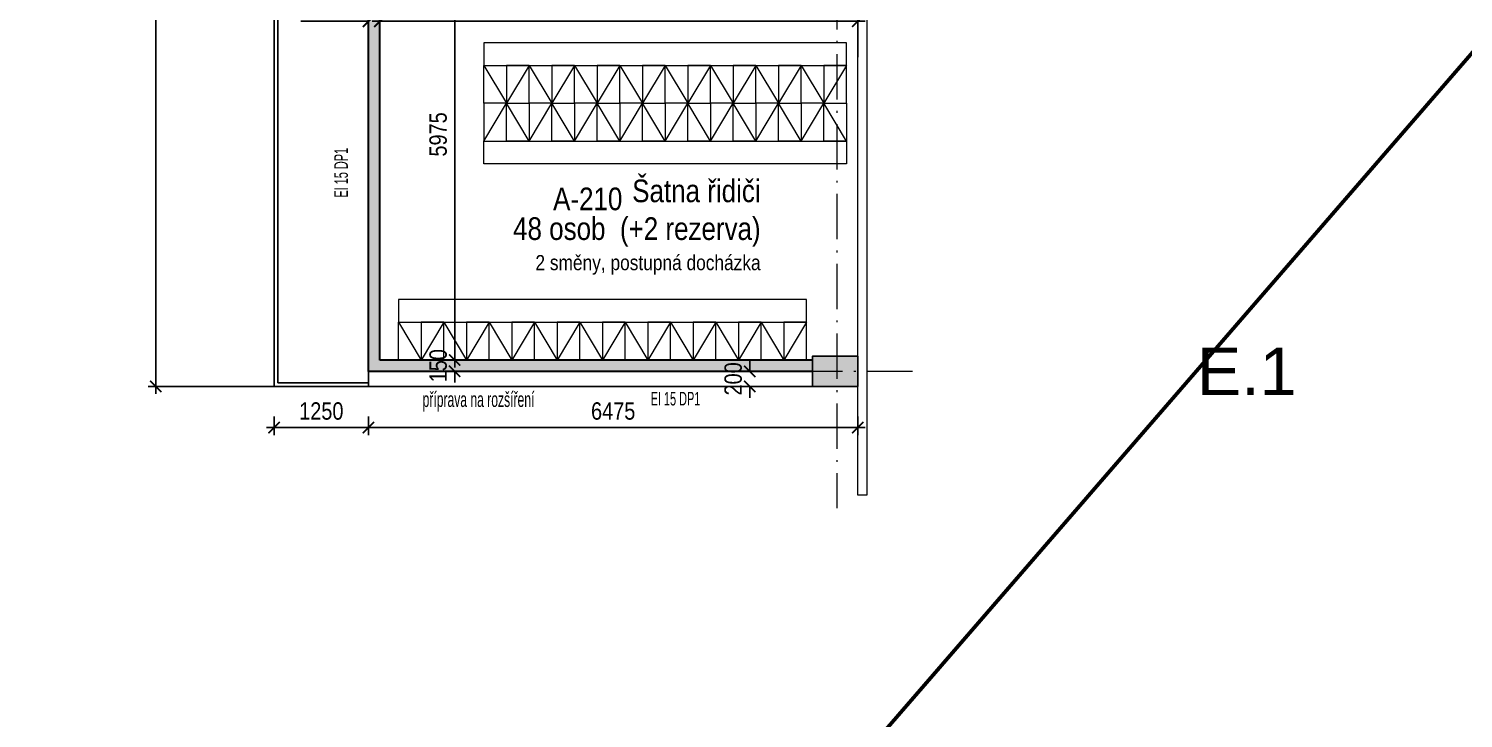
# Model space of a CAD drawing. Header units: millimetres. Extents: x 325046 to 1268204, y 1875583 to 2761998.
# Drawn here: x 1098611 to 1117599, y 2568298 to 2577430 of the extents above; entities that cross this region are included whole.
import ezdxf
from ezdxf.enums import TextEntityAlignment as Align

# ---------------------------------------------------------------- set-up
doc = ezdxf.new("R2010")
doc.units = ezdxf.units.MM
doc.header["$LTSCALE"] = 100
doc.header["$PDMODE"] = 65
doc.linetypes.add('ACAD_ISO10W100', pattern=[18.5, 12, -3, 0.5, -3])
for name, color, linetype, lineweight, true_color in [('INTERIÉR', 7, 'Continuous', 5, 0xa65930), ('Komunikace - obrys - páteřní - 2.etapa', 7, 'Continuous', 15, 0x901be4), ('PO - dveře a odolnosti', 7, 'Continuous', 9, 0xc51645), ('PŘÍČKY - SDK', 7, 'Continuous', 30, 0x6a1174)]:
    doc.layers.add(name, color=color, linetype=linetype, lineweight=lineweight, true_color=true_color)
for name, color, linetype in [('kóty 100', 5, 'Continuous'), ('TENKÁ', 7, 'Continuous'), ('ČÍSLO MÍSTNOSTI', 4, 'Continuous'), ('ŽB- SLOUPY', 3, 'Continuous')]:
    doc.layers.add(name, color=color, linetype=linetype)
for name, color, linetype, lineweight in [('Objekty - osy', 5, 'ACAD_ISO10W100', 20), ('OBVODOVÝ PLÁŠŤ', 2, 'Continuous', 9), ('ŽB - Šraf-prefa', 253, 'Continuous', 13)]:
    doc.layers.add(name, color=color, linetype=linetype, lineweight=lineweight)
for name, color, linetype, true_color in [('POPIS MÍSTNOSTÍ', 7, 'Continuous', 0x072bf2), ('Popis OS', 7, 'Continuous', 0xbd0a5d), ('ŠRAF - SDK', 7, 'Continuous', 0xfbe0ee)]:
    doc.layers.add(name, color=color, linetype=linetype, true_color=true_color)
doc.styles.add('ARIAL NARROW', font='ARIALN.TTF')
doc.styles.add('ARIL-TENKÝ', font='arial.ttf')
doc.dimstyles.new('100', dxfattribs={"dimscale": 100, "dimtxt": 2.3, "dimasz": 1.5, "dimexe": 1, "dimexo": 4, "dimgap": 1, "dimtad": 1, "dimdec": 0, "dimzin": 0, "dimdsep": 46, "dimtxsty": 'ARIAL NARROW', "dimblk": 'ARCHTICK', "dimcen": 4, "dimdle": 1, "dimclrd": 256, "dimclre": 256, "dimclrt": 7, "dimadec": 0, "dimazin": 0, "dimtfac": 1, "dimtdec": 0, "dimtix": 1, "dimtofl": 0, "dimtmove": 0, "dimatfit": 2, "dimldrblk": 'OBLIQUE', "dimfxl": 1, "dimtolj": 1, "dimtzin": 0, "dimlwd": -1, "dimlwe": -1, "dimarcsym": 1})

# ---------------------------------------------------------------- blocks, each defined once
blk = doc.blocks.new('_ARCHTICK')
at = {"color": 0, "linetype": 'ByBlock', "const_width": 0.15}
blk.add_lwpolyline([(-0.5, -0.5), (0.5, 0.5)], dxfattribs=at)
blk = doc.blocks.new('*D354')
at = {"layer": 'Defpoints', "color": 0, "transparency": 16777216}
for p in [(1103109, 2572693), (1109584, 2572693), (1103109, 2572148)]:
    blk.add_point(p, dxfattribs=at)
at = {"layer": 'kóty 100', "transparency": 16777216}
for p, q in [((1103109, 2572293), (1103109, 2572048)), ((1109584, 2572293), (1109584, 2572048)), ((1109684, 2572148), (1103009, 2572148))]:
    blk.add_line(p, q, dxfattribs=at)
at = {"layer": 'kóty 100', "transparency": 16777216, "xscale": 150, "yscale": 150, "zscale": 150, "rotation": 180}
blk.add_blockref('_ARCHTICK', (1103109, 2572148), dxfattribs=at)
at = {"layer": 'kóty 100', "transparency": 16777216, "xscale": 150, "yscale": 150, "zscale": 150}
blk.add_blockref('_ARCHTICK', (1109584, 2572148), dxfattribs=at)
at = {"layer": 'kóty 100', "color": 7, "transparency": 16777216, "insert": (1106347, 2572366), "char_height": 230, "attachment_point": 5, "style": 'ARIAL NARROW'}
blk.add_mtext('\\A1;6475', dxfattribs=at)
blk = doc.blocks.new('_Oblique')
at = {"color": 0, "lineweight": -2}
blk.add_line((-0.5, -0.5), (0.5, 0.5), dxfattribs=at)
blk = doc.blocks.new('*D355')
at = {"layer": 'Defpoints', "color": 0, "transparency": 16777216}
for p in [(1100292, 2591243), (1103109, 2591243), (1103109, 2572693)]:
    blk.add_point(p, dxfattribs=at)
at = {"layer": 'kóty 100', "transparency": 16777216}
for p, q in [((1102709, 2591243), (1100192, 2591243)), ((1100292, 2572593), (1100292, 2591343)), ((1102709, 2572693), (1100192, 2572693))]:
    blk.add_line(p, q, dxfattribs=at)
at = {"layer": 'kóty 100', "transparency": 16777216, "xscale": 150, "yscale": 150, "zscale": 150}
for p, rotation in [((1100292, 2591243), 90), ((1100292, 2572693), 270)]:
    blk.add_blockref('_ARCHTICK', p, dxfattribs=dict(at, rotation=rotation))
at = {"layer": 'kóty 100', "color": 7, "transparency": 16777216, "insert": (1100074, 2581968), "char_height": 230, "attachment_point": 5, "rotation": 90, "style": 'ARIAL NARROW'}
blk.add_mtext('\\A1;18550', dxfattribs=at)
blk = doc.blocks.new('*D358')
at = {"layer": 'Defpoints', "color": 0, "transparency": 16777216}
for p in [(1101859, 2572693), (1103109, 2572693), (1101859, 2572148)]:
    blk.add_point(p, dxfattribs=at)
at = {"layer": 'kóty 100', "transparency": 16777216}
for p, q in [((1101859, 2572293), (1101859, 2572048)), ((1103109, 2572293), (1103109, 2572048)), ((1103209, 2572148), (1101759, 2572148))]:
    blk.add_line(p, q, dxfattribs=at)
at = {"layer": 'kóty 100', "transparency": 16777216, "xscale": 150, "yscale": 150, "zscale": 150, "rotation": 180}
blk.add_blockref('_ARCHTICK', (1101859, 2572148), dxfattribs=at)
at = {"layer": 'kóty 100', "transparency": 16777216, "xscale": 150, "yscale": 150, "zscale": 150}
blk.add_blockref('_ARCHTICK', (1103109, 2572148), dxfattribs=at)
at = {"layer": 'kóty 100', "color": 7, "transparency": 16777216, "insert": (1102484, 2572366), "char_height": 230, "attachment_point": 5, "style": 'ARIAL NARROW'}
blk.add_mtext('\\A1;1250', dxfattribs=at)
blk = doc.blocks.new('*D377')
at = {"layer": 'Defpoints', "color": 0, "transparency": 16777216}
for p in [(1103259, 2579018), (1103259, 2573043), (1104249, 2573043)]:
    blk.add_point(p, dxfattribs=at)
at = {"layer": 'kóty 100', "transparency": 16777216}
for p, q in [((1104249, 2579118), (1104249, 2572943)), ((1103659, 2579018), (1104349, 2579018)), ((1103659, 2573043), (1104349, 2573043))]:
    blk.add_line(p, q, dxfattribs=at)
at = {"layer": 'kóty 100', "transparency": 16777216, "xscale": 150, "yscale": 150, "zscale": 150}
for p, rotation in [((1104249, 2579018), 90), ((1104249, 2573043), 270)]:
    blk.add_blockref('_ARCHTICK', p, dxfattribs=dict(at, rotation=rotation))
at = {"layer": 'kóty 100', "color": 7, "transparency": 16777216, "insert": (1104031, 2576030), "char_height": 230, "attachment_point": 5, "rotation": 90, "style": 'ARIAL NARROW'}
blk.add_mtext('\\A1;5975', dxfattribs=at)
blk = doc.blocks.new('*D378')
at = {"layer": 'Defpoints', "color": 0, "transparency": 16777216}
for p in [(1103259, 2573043), (1103109, 2572893), (1104249, 2572893)]:
    blk.add_point(p, dxfattribs=at)
at = {"layer": 'kóty 100', "transparency": 16777216}
for p, q in [((1103659, 2573043), (1104349, 2573043)), ((1104249, 2573043), (1104249, 2573193)), ((1103509, 2572893), (1104349, 2572893)), ((1104249, 2572893), (1104249, 2572743))]:
    blk.add_line(p, q, dxfattribs=at)
at = {"layer": 'kóty 100', "transparency": 16777216, "xscale": 150, "yscale": 150, "zscale": 150}
for p, rotation in [((1104249, 2573043), 270), ((1104249, 2572893), 90)]:
    blk.add_blockref('_ARCHTICK', p, dxfattribs=dict(at, rotation=rotation))
at = {"layer": 'kóty 100', "color": 7, "transparency": 16777216, "insert": (1104031, 2572968), "char_height": 230, "attachment_point": 5, "rotation": 90, "style": 'ARIAL NARROW'}
blk.add_mtext('\\A1;150', dxfattribs=at)
blk = doc.blocks.new('*D248')
at = {"layer": 'Defpoints', "color": 0, "transparency": 16777216}
for p in [(1103259, 2577528), (1103109, 2576048), (1103259, 2576198)]:
    blk.add_point(p, dxfattribs=at)
at = {"layer": 'kóty 100', "transparency": 16777216}
for p, q in [((1103109, 2576448), (1103109, 2577628)), ((1103259, 2576598), (1103259, 2577628)), ((1103109, 2577528), (1102211, 2577528)), ((1103259, 2577528), (1103409, 2577528))]:
    blk.add_line(p, q, dxfattribs=at)
at = {"layer": 'kóty 100', "transparency": 16777216, "xscale": 150, "yscale": 150, "zscale": 150}
blk.add_blockref('_ARCHTICK', (1103109, 2577528), dxfattribs=at)
at = {"layer": 'kóty 100', "transparency": 16777216, "xscale": 150, "yscale": 150, "zscale": 150, "rotation": 180}
blk.add_blockref('_ARCHTICK', (1103259, 2577528), dxfattribs=at)
at = {"layer": 'kóty 100', "color": 7, "transparency": 16777216, "insert": (1102510, 2577746), "char_height": 230, "attachment_point": 5, "style": 'ARIAL NARROW'}
blk.add_mtext('\\A1;150', dxfattribs=at)
blk = doc.blocks.new('*D249')
at = {"layer": 'Defpoints', "color": 0, "transparency": 16777216}
for p in [(1109584, 2577528), (1109584, 2576655), (1103259, 2576405)]:
    blk.add_point(p, dxfattribs=at)
at = {"layer": 'kóty 100', "transparency": 16777216}
for p, q in [((1103259, 2576805), (1103259, 2577628)), ((1109584, 2577055), (1109584, 2577628)), ((1103159, 2577528), (1109684, 2577528))]:
    blk.add_line(p, q, dxfattribs=at)
at = {"layer": 'kóty 100', "transparency": 16777216, "xscale": 150, "yscale": 150, "zscale": 150, "rotation": 180}
blk.add_blockref('_ARCHTICK', (1103259, 2577528), dxfattribs=at)
at = {"layer": 'kóty 100', "transparency": 16777216, "xscale": 150, "yscale": 150, "zscale": 150}
blk.add_blockref('_ARCHTICK', (1109584, 2577528), dxfattribs=at)
at = {"layer": 'kóty 100', "color": 7, "transparency": 16777216, "insert": (1106422, 2577746), "char_height": 230, "attachment_point": 5, "style": 'ARIAL NARROW'}
blk.add_mtext('\\A1;6325', dxfattribs=at)
blk = doc.blocks.new('*D408')
at = {"layer": 'Defpoints', "color": 0, "transparency": 16777216}
for p in [(1108984, 2572893), (1108154, 2572693), (1108984, 2572693)]:
    blk.add_point(p, dxfattribs=at)
at = {"layer": 'kóty 100', "transparency": 16777216}
for p, q in [((1108154, 2572893), (1108154, 2573043)), ((1108584, 2572893), (1108054, 2572893)), ((1108584, 2572693), (1108054, 2572693)), ((1108154, 2572693), (1108154, 2572543))]:
    blk.add_line(p, q, dxfattribs=at)
at = {"layer": 'kóty 100', "transparency": 16777216, "xscale": 150, "yscale": 150, "zscale": 150}
for p, rotation in [((1108154, 2572893), 270), ((1108154, 2572693), 90)]:
    blk.add_blockref('_ARCHTICK', p, dxfattribs=dict(at, rotation=rotation))
at = {"layer": 'kóty 100', "color": 7, "transparency": 16777216, "insert": (1107936, 2572793), "char_height": 230, "attachment_point": 5, "rotation": 90, "style": 'ARIAL NARROW'}
blk.add_mtext('\\A1;200', dxfattribs=at)

msp = doc.modelspace()

# ---------------------------------------------------------------- hatches: boundary and pattern name
at = {"layer": 'ŠRAF - SDK'}
h = msp.add_hatch(color=256, dxfattribs=at)
h.dxf.hatch_style = 1
h.paths.add_polyline_path([(1108984.2, 2573042.7), (1103259.2, 2573042.7), (1103259.2, 2578067.7), (1103109.2, 2578067.7), (1103109.2, 2572892.7), (1108984.2, 2572892.7)])
h.paths.add_polyline_path([(1105204.2, 2581267.7), (1103259.2, 2581267.7), (1103259.2, 2581367.7), (1103109.2, 2581367.7), (1103109.2, 2578967.7), (1103259.2, 2578967.7), (1103259.2, 2579017.7), (1105204.2, 2579017.7), (1105204.2, 2579142.7), (1105104.2, 2579142.7), (1105104.2, 2579192.7), (1104979.2, 2579192.7), (1104979.2, 2579142.7), (1103259.2, 2579142.7), (1103259.2, 2580042.7), (1104979.2, 2580042.7), (1104979.2, 2579992.7), (1105104.2, 2579992.7), (1105104.2, 2580217.7), (1104979.2, 2580217.7), (1104979.2, 2580167.7), (1103259.2, 2580167.7), (1103259.2, 2581067.7), (1104979.2, 2581067.7), (1104979.2, 2581017.7), (1105104.2, 2581017.7), (1105104.2, 2581142.7), (1105204.2, 2581142.7)])
at = {"layer": 'ŽB - Šraf-prefa'}
h = msp.add_hatch(color=256, dxfattribs=at)
h.dxf.hatch_style = 1
h.paths.add_polyline_path([(1108984.2, 2572692.7), (1108984.2, 2573092.7), (1109584.2, 2573092.7), (1109584.2, 2572692.7)])

# ---------------------------------------------------------------- linework, layer by layer
at = {"layer": 'INTERIÉR'}
for points in [[(1104634.4, 2576942.7), (1109434.4, 2576942.7), (1109434.4, 2577242.7), (1104634.4, 2577243.3), (1104634.4, 2576942.7)], [(1104634.4, 2576942.7), (1104934.4, 2576942.7), (1104934.3, 2576442.7), (1104634.3, 2576442.7), (1104634.4, 2576942.7), (1104934.3, 2576442.7)], [(1105234.4, 2576942.7), (1104934.4, 2576942.7), (1104934.4, 2576442.7), (1105234.4, 2576442.7), (1105234.4, 2576942.7), (1104934.4, 2576442.7)], [(1105234.4, 2576942.7), (1105534.4, 2576942.7), (1105534.3, 2576442.7), (1105234.3, 2576442.7), (1105234.4, 2576942.7), (1105534.3, 2576442.7)], [(1105834.4, 2576942.7), (1105534.4, 2576942.7), (1105534.4, 2576442.7), (1105834.4, 2576442.7), (1105834.4, 2576942.7), (1105534.4, 2576442.7)], [(1105834.4, 2576942.7), (1106134.4, 2576942.7), (1106134.3, 2576442.7), (1105834.3, 2576442.7), (1105834.4, 2576942.7), (1106134.3, 2576442.7)], [(1106434.4, 2576942.7), (1106134.4, 2576942.7), (1106134.4, 2576442.7), (1106434.4, 2576442.7), (1106434.4, 2576942.7), (1106134.4, 2576442.7)], [(1106434.4, 2576942.7), (1106734.4, 2576942.7), (1106734.3, 2576442.7), (1106434.3, 2576442.7), (1106434.4, 2576942.7), (1106734.3, 2576442.7)], [(1107034.4, 2576942.7), (1106734.4, 2576942.7), (1106734.4, 2576442.7), (1107034.4, 2576442.7), (1107034.4, 2576942.7), (1106734.4, 2576442.7)], [(1107034.4, 2576942.7), (1107334.4, 2576942.7), (1107334.3, 2576442.7), (1107034.3, 2576442.7), (1107034.4, 2576942.7), (1107334.3, 2576442.7)], [(1107634.4, 2576942.7), (1107334.4, 2576942.7), (1107334.4, 2576442.7), (1107634.4, 2576442.7), (1107634.4, 2576942.7), (1107334.4, 2576442.7)], [(1107634.4, 2576942.7), (1107934.4, 2576942.7), (1107934.3, 2576442.7), (1107634.3, 2576442.7), (1107634.4, 2576942.7), (1107934.3, 2576442.7)], [(1108234.4, 2576942.7), (1107934.4, 2576942.7), (1107934.4, 2576442.7), (1108234.4, 2576442.7), (1108234.4, 2576942.7), (1107934.4, 2576442.7)], [(1108234.4, 2576942.7), (1108534.4, 2576942.7), (1108534.3, 2576442.7), (1108234.3, 2576442.7), (1108234.4, 2576942.7), (1108534.3, 2576442.7)], [(1108834.4, 2576942.7), (1108534.4, 2576942.7), (1108534.4, 2576442.7), (1108834.4, 2576442.7), (1108834.4, 2576942.7), (1108534.4, 2576442.7)], [(1108834.4, 2576942.7), (1109134.4, 2576942.7), (1109134.3, 2576442.7), (1108834.3, 2576442.7), (1108834.4, 2576942.7), (1109134.3, 2576442.7)], [(1109434.4, 2576942.7), (1109134.4, 2576942.7), (1109134.4, 2576442.7), (1109434.4, 2576442.7), (1109434.4, 2576942.7), (1109134.4, 2576442.7)], [(1104634.4, 2575942.7), (1104934.4, 2575942.8), (1104934.3, 2576442.8), (1104634.3, 2576442.7), (1104634.4, 2575942.7), (1104934.3, 2576442.8)], [(1105234.4, 2575942.7), (1104934.4, 2575942.8), (1104934.4, 2576442.8), (1105234.4, 2576442.7), (1105234.4, 2575942.7), (1104934.4, 2576442.8)], [(1105234.4, 2575942.7), (1105534.4, 2575942.8), (1105534.3, 2576442.8), (1105234.3, 2576442.7), (1105234.4, 2575942.7), (1105534.3, 2576442.8)], [(1105834.4, 2575942.7), (1105534.4, 2575942.8), (1105534.4, 2576442.8), (1105834.4, 2576442.7), (1105834.4, 2575942.7), (1105534.4, 2576442.8)], [(1105834.4, 2575942.7), (1106134.4, 2575942.8), (1106134.3, 2576442.8), (1105834.3, 2576442.7), (1105834.4, 2575942.7), (1106134.3, 2576442.8)], [(1106434.4, 2575942.7), (1106134.4, 2575942.8), (1106134.4, 2576442.8), (1106434.4, 2576442.7), (1106434.4, 2575942.7), (1106134.4, 2576442.8)], [(1106434.4, 2575942.7), (1106734.4, 2575942.8), (1106734.3, 2576442.8), (1106434.3, 2576442.7), (1106434.4, 2575942.7), (1106734.3, 2576442.8)], [(1107034.4, 2575942.7), (1106734.4, 2575942.8), (1106734.4, 2576442.8), (1107034.4, 2576442.7), (1107034.4, 2575942.7), (1106734.4, 2576442.8)], [(1107034.4, 2575942.7), (1107334.4, 2575942.8), (1107334.3, 2576442.8), (1107034.3, 2576442.7), (1107034.4, 2575942.7), (1107334.3, 2576442.8)], [(1107634.4, 2575942.7), (1107334.4, 2575942.8), (1107334.4, 2576442.8), (1107634.4, 2576442.7), (1107634.4, 2575942.7), (1107334.4, 2576442.8)], [(1107634.4, 2575942.7), (1107934.4, 2575942.8), (1107934.3, 2576442.8), (1107634.3, 2576442.7), (1107634.4, 2575942.7), (1107934.3, 2576442.8)], [(1108234.4, 2575942.7), (1107934.4, 2575942.8), (1107934.4, 2576442.8), (1108234.4, 2576442.7), (1108234.4, 2575942.7), (1107934.4, 2576442.8)], [(1108234.4, 2575942.7), (1108534.4, 2575942.8), (1108534.3, 2576442.8), (1108234.3, 2576442.7), (1108234.4, 2575942.7), (1108534.3, 2576442.8)], [(1108834.4, 2575942.7), (1108534.4, 2575942.8), (1108534.4, 2576442.8), (1108834.4, 2576442.7), (1108834.4, 2575942.7), (1108534.4, 2576442.8)], [(1108834.4, 2575942.7), (1109134.4, 2575942.8), (1109134.3, 2576442.8), (1108834.3, 2576442.7), (1108834.4, 2575942.7), (1109134.3, 2576442.8)], [(1109434.4, 2575942.7), (1109134.4, 2575942.8), (1109134.4, 2576442.8), (1109434.4, 2576442.7), (1109434.4, 2575942.7), (1109134.4, 2576442.8)], [(1104634.4, 2575942.7), (1109434.4, 2575942.7), (1109434.4, 2575642.7), (1104634.4, 2575642.2), (1104634.4, 2575942.7)], [(1103505.8, 2573542.7), (1108905.8, 2573542.7), (1108905.8, 2573842.7), (1103505.8, 2573843.3), (1103505.8, 2573542.7)], [(1103505.8, 2573542.7), (1103805.8, 2573542.7), (1103805.7, 2573042.7), (1103505.7, 2573042.7), (1103505.8, 2573542.7), (1103805.7, 2573042.7)], [(1104105.8, 2573542.7), (1103805.8, 2573542.7), (1103805.8, 2573042.7), (1104105.8, 2573042.7), (1104105.8, 2573542.7), (1103805.8, 2573042.7)], [(1104105.8, 2573542.7), (1104405.8, 2573542.7), (1104405.7, 2573042.7), (1104105.7, 2573042.7), (1104105.8, 2573542.7), (1104405.7, 2573042.7)], [(1104705.8, 2573542.7), (1104405.8, 2573542.7), (1104405.8, 2573042.7), (1104705.8, 2573042.7), (1104705.8, 2573542.7), (1104405.8, 2573042.7)], [(1104705.8, 2573542.7), (1105005.8, 2573542.7), (1105005.7, 2573042.7), (1104705.7, 2573042.7), (1104705.8, 2573542.7), (1105005.7, 2573042.7)], [(1105305.8, 2573542.7), (1105005.8, 2573542.7), (1105005.8, 2573042.7), (1105305.8, 2573042.7), (1105305.8, 2573542.7), (1105005.8, 2573042.7)], [(1105305.8, 2573542.7), (1105605.8, 2573542.7), (1105605.7, 2573042.7), (1105305.7, 2573042.7), (1105305.8, 2573542.7), (1105605.7, 2573042.7)], [(1105905.8, 2573542.7), (1105605.8, 2573542.7), (1105605.8, 2573042.7), (1105905.8, 2573042.7), (1105905.8, 2573542.7), (1105605.8, 2573042.7)], [(1105905.8, 2573542.7), (1106205.8, 2573542.7), (1106205.7, 2573042.7), (1105905.7, 2573042.7), (1105905.8, 2573542.7), (1106205.7, 2573042.7)], [(1106505.8, 2573542.7), (1106205.8, 2573542.7), (1106205.8, 2573042.7), (1106505.8, 2573042.7), (1106505.8, 2573542.7), (1106205.8, 2573042.7)], [(1106505.8, 2573542.7), (1106805.8, 2573542.7), (1106805.7, 2573042.7), (1106505.7, 2573042.7), (1106505.8, 2573542.7), (1106805.7, 2573042.7)], [(1107105.8, 2573542.7), (1106805.8, 2573542.7), (1106805.8, 2573042.7), (1107105.8, 2573042.7), (1107105.8, 2573542.7), (1106805.8, 2573042.7)], [(1107105.8, 2573542.7), (1107405.8, 2573542.7), (1107405.7, 2573042.7), (1107105.7, 2573042.7), (1107105.8, 2573542.7), (1107405.7, 2573042.7)], [(1107705.8, 2573542.7), (1107405.8, 2573542.7), (1107405.8, 2573042.7), (1107705.8, 2573042.7), (1107705.8, 2573542.7), (1107405.8, 2573042.7)], [(1107705.8, 2573542.7), (1108005.8, 2573542.7), (1108005.7, 2573042.7), (1107705.7, 2573042.7), (1107705.8, 2573542.7), (1108005.7, 2573042.7)], [(1108305.8, 2573542.7), (1108005.8, 2573542.7), (1108005.8, 2573042.7), (1108305.8, 2573042.7), (1108305.8, 2573542.7), (1108005.8, 2573042.7)], [(1108305.8, 2573542.7), (1108605.8, 2573542.7), (1108605.7, 2573042.7), (1108305.7, 2573042.7), (1108305.8, 2573542.7), (1108605.7, 2573042.7)], [(1108905.8, 2573542.7), (1108605.8, 2573542.7), (1108605.8, 2573042.7), (1108905.8, 2573042.7), (1108905.8, 2573542.7), (1108605.8, 2573042.7)]]:
    msp.add_lwpolyline(points, dxfattribs=at)
at = {"layer": 'Komunikace - obrys - páteřní - 2.etapa', "const_width": 50}
msp.add_lwpolyline([(1129546.1, 2595580.2, -0.073393), (1117962.2, 2577395.8), (1010692.8, 2453502.4, -0.2174744), (1001625.4, 2449363.4), (995601.3, 2449363.8), (995604.3, 2442362.9), (1001625, 2442362.7, 0.2174662), (1015981.1, 2448916.1), (1124136.4, 2573692.5, 0.0650185), (1135821.7, 2592479.1)], format="xyb", close=True, dxfattribs=at)
at = {"layer": 'Objekty - osy', "ltscale": 0.5}
for points in [[(1109309.2, 2591892.7), (1109309.2, 2571082.9)], [(1110309.2, 2572892.7), (1108785, 2572892.7)]]:
    msp.add_lwpolyline(points, dxfattribs=at)
at = {"layer": 'OBVODOVÝ PLÁŠŤ'}
for points in [[(1108959.2, 2591362.7), (1109704.2, 2591362.7), (1109704.2, 2571254.8), (1109584.2, 2571254.8)], [(1109584.2, 2571254.8), (1109584.2, 2591242.7), (1108959.2, 2591242.7)]]:
    msp.add_lwpolyline(points, dxfattribs=at)
at = {"layer": 'PŘÍČKY - SDK'}
for p, q in [((1103109.2, 2572892.7), (1103109.2, 2578067.7)), ((1103259.2, 2573042.7), (1103259.2, 2578067.7)), ((1108984.2, 2573042.7), (1103259.2, 2573042.7)), ((1108984.2, 2572892.7), (1103109.2, 2572892.7))]:
    msp.add_line(p, q, dxfattribs=at)
at = {"layer": 'TENKÁ'}
msp.add_line((1103109.2, 2572692.7), (1101859.2, 2572692.7), dxfattribs=at)
for points in [[(1101859.2, 2572692.7), (1101859.2, 2584987.5), (1101834.8, 2584987.5), (1101834.8, 2577717.5), (1101784.8, 2577717.5), (1101784.8, 2585037.5), (1101909.2, 2585037.5), (1101909.2, 2572742.7), (1103109.2, 2572742.7)], [(1103109.2, 2572892.7), (1103109.2, 2572692.7), (1108984.2, 2572692.7)]]:
    msp.add_lwpolyline(points, dxfattribs=at)
at = {"layer": 'ŽB- SLOUPY'}
msp.add_lwpolyline([(1108984.2, 2572692.7), (1108984.2, 2573092.7), (1109584.2, 2573092.7), (1109584.2, 2572692.7)], close=True, dxfattribs=at)

# ---------------------------------------------------------------- texts
at = {"layer": 'kóty 100', "insert": (1103824.5, 2572621, 0), "char_height": 200, "width": 3980.887, "attachment_point": 1, "style": 'ARIAL NARROW'}
msp.add_mtext('\\A1;{\\W0.7;příprava na rozšíření}', dxfattribs=at)
at = {"layer": 'PO - dveře a odolnosti', "insert": (1102655.5, 2575193.6, 0), "char_height": 180, "width": 3980.887, "attachment_point": 1, "rotation": 90, "style": 'ARIAL NARROW'}
msp.add_mtext('\\A1;{\\W0.7;EI 15 DP1}', dxfattribs=at)
at = {"layer": 'PO - dveře a odolnosti', "insert": (1106842.6, 2572621, 0), "char_height": 180, "width": 3980.887, "attachment_point": 1, "style": 'ARIAL NARROW'}
msp.add_mtext('\\A1;{\\W0.7;EI 15 DP1}', dxfattribs=at)
at = {"layer": 'POPIS MÍSTNOSTÍ', "insert": (1108298.4, 2575432.7, 0), "char_height": 300, "width": 3980.887, "attachment_point": 3, "style": 'ARIAL NARROW'}
msp.add_mtext('Šatna řidiči \\P  48 osob  (+2 rezerva)\\P{\\H0.66667x;2 směny, postupná docházka}', dxfattribs=at)
at = {"layer": 'Popis OS', "linetype": 'ByBlock', "style": 'ARIL-TENKÝ'}
msp.add_text('E.1', height=630, dxfattribs=at).set_placement((1114732.4, 2572892.7), align=Align.MIDDLE_CENTER)
at = {"layer": 'ČÍSLO MÍSTNOSTI', "style": 'ARIAL NARROW'}
msp.add_text('A-210', height=300, dxfattribs=at).set_placement((1105551.9, 2575026.3))

# ---------------------------------------------------------------- dimensions: what is measured, and where the dimension line sits
at = {"layer": 'kóty 100'}
for base, p1, p2, picture, middle in [((1100291.7, 2591242.7), (1103109.2, 2572692.7), (1103109.2, 2591242.7), '*D355', (1100074.3, 2581967.7)), ((1108153.8, 2572692.7), (1108984.2, 2572892.7), (1108984.2, 2572692.7), '*D408', (1107936.4, 2572792.7))]:
    dim = msp.add_linear_dim(base=base, p1=p1, p2=p2, angle=90, dimstyle='100', dxfattribs=at)
    dim.commit()
    dim.dimension.update_dxf_attribs({"geometry": picture, "text_midpoint": middle})
for base, p1, p2, picture, middle in [((1104248.8, 2573042.7), (1103259.2, 2579017.7), (1103259.2, 2573042.7), '*D377', (1104031.4, 2576030.2)), ((1104248.8, 2572892.7), (1103259.2, 2573042.7), (1103109.2, 2572892.7), '*D378', (1104031.4, 2572967.7))]:
    dim = msp.add_linear_dim(base=base, p1=p1, p2=p2, angle=90, dimstyle='100', override={"dimtmove": 1}, dxfattribs=at)
    dim.commit()
    dim.dimension.update_dxf_attribs({"geometry": picture, "text_midpoint": middle})
dim = msp.add_linear_dim(base=(1103259.2, 2577528.2), p1=(1103109.2, 2576047.8), p2=(1103259.2, 2576197.8), dimstyle='100', dxfattribs=at)
dim.commit()
dim.dimension.update_dxf_attribs({"geometry": '*D248', "text_midpoint": (1102510.1, 2577528.2), "dimtype": 160})
dim = msp.add_linear_dim(base=(1109584.2, 2577528.2), p1=(1103259.2, 2576405.1), p2=(1109584.2, 2576655.1), dimstyle='100', override={"dimtmove": 1}, dxfattribs=at)
dim.commit()
dim.dimension.update_dxf_attribs({"geometry": '*D249', "text_midpoint": (1106421.7, 2577745.6)})
for base, p1, p2, picture, middle in [((1101859.2, 2572148.5), (1103109.2, 2572692.7), (1101859.2, 2572692.7), '*D358', (1102484.2, 2572365.9)), ((1103109.2, 2572148.5), (1109584.2, 2572692.7), (1103109.2, 2572692.7), '*D354', (1106346.7, 2572365.9))]:
    dim = msp.add_linear_dim(base=base, p1=p1, p2=p2, dimstyle='100', dxfattribs=at)
    dim.commit()
    dim.dimension.update_dxf_attribs({"geometry": picture, "text_midpoint": middle})

doc.saveas('drawing.dxf')
